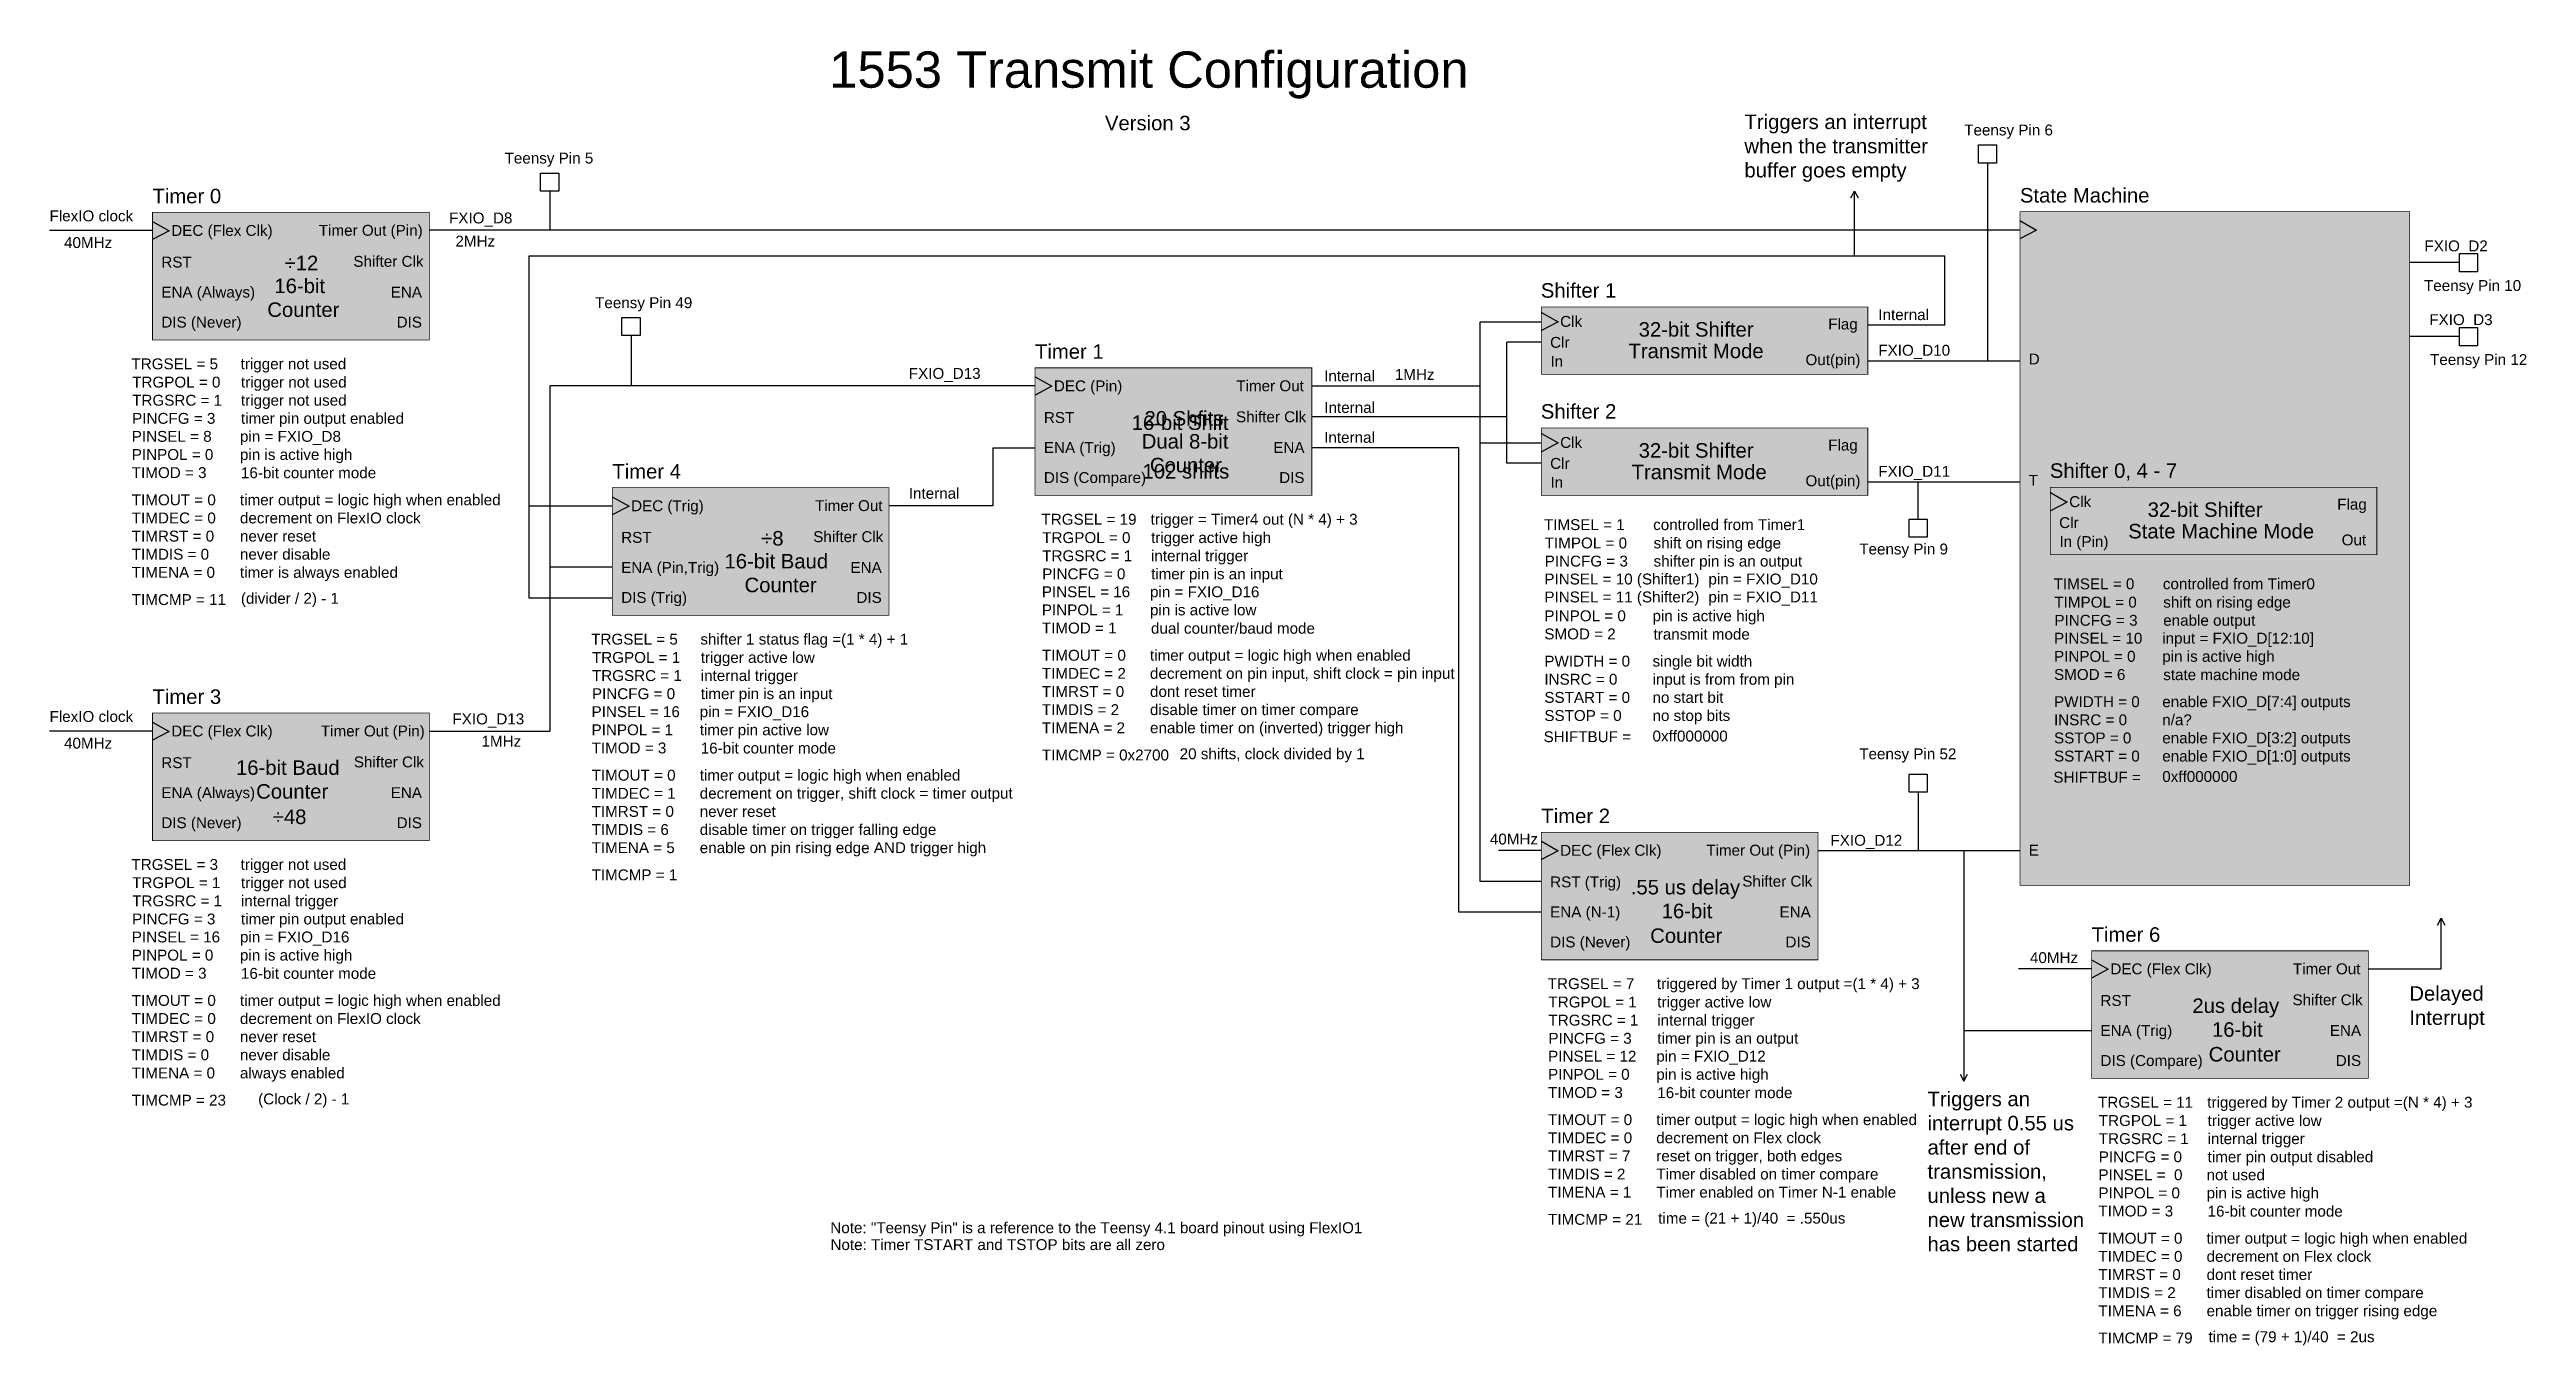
# Model space of a CAD drawing. Header units: inches. Extents: x 1.2 to 35.4, y -1.7 to 16.1.
import ezdxf
from ezdxf.enums import TextEntityAlignment as Align

# ---------------------------------------------------------------- set-up
doc = ezdxf.new("R2010")
doc.units = ezdxf.units.IN
doc.header["$MEASUREMENT"] = 0
doc.styles.get("Standard").update_dxf_attribs({"font": 'arial.ttf'})

msp = doc.modelspace()

# ---------------------------------------------------------------- hatches: boundary and pattern name
h = msp.add_hatch(color=256)
h.set_gradient(color1=(238, 183, 17), color2=(245, 212, 112), one_color=1)
h.paths.add_polyline_path([(2.652, 13.888), (2.652, 12.129), (6.468, 12.129), (6.468, 13.888)])
h = msp.add_hatch(color=256)
h.set_gradient(color1=(14, 241, 241), color2=(111, 246, 246), one_color=1)
h.paths.add_polyline_path([(2.652, 13.888), (2.652, 12.129), (6.468, 12.129), (6.468, 13.888)])
h = msp.add_hatch(color=256)
h.set_gradient(color1=(14, 241, 241), color2=(189, 251, 251), one_color=1)
h.paths.add_polyline_path([(2.652, 13.888), (2.652, 12.129), (6.468, 12.129), (6.468, 13.888)])
h = msp.add_hatch(color=256)
h.set_gradient(color1=(227, 132, 251), color2=(247, 222, 253), one_color=1)
h.paths.add_polyline_path([(28.395, 13.899), (28.395, 4.608), (33.767, 4.608), (33.767, 13.899)])
h = msp.add_hatch(color=256)
h.set_gradient(color1=(46, 245, 10), color2=(200, 252, 189), one_color=1)
h.paths.add_polyline_path([(21.798, 12.584), (21.798, 11.654), (26.298, 11.654), (26.298, 12.584)])
h = msp.add_hatch(color=256)
h.set_gradient(color1=(14, 241, 241), color2=(111, 246, 246), one_color=1)
h.paths.add_polyline_path([(14.818, 11.745), (14.818, 9.986), (18.634, 9.986), (18.634, 11.745)])
h = msp.add_hatch(color=256)
h.set_gradient(color1=(14, 241, 241), color2=(189, 251, 251), one_color=1)
h.paths.add_polyline_path([(14.818, 11.745), (14.818, 9.986), (18.634, 9.986), (18.634, 11.745)])
h = msp.add_hatch(color=256)
h.set_gradient(color1=(46, 245, 10), color2=(200, 252, 189), one_color=1)
h.paths.add_polyline_path([(21.798, 10.915), (21.798, 9.986), (26.298, 9.986), (26.298, 10.915)])
h = msp.add_hatch(color=256)
h.set_gradient(color1=(238, 183, 17), color2=(245, 212, 112), one_color=1)
h.paths.add_polyline_path([(8.991, 10.092), (8.991, 8.333), (12.806, 8.333), (12.806, 10.092)])
h = msp.add_hatch(color=256)
h.set_gradient(color1=(14, 241, 241), color2=(111, 246, 246), one_color=1)
h.paths.add_polyline_path([(8.991, 10.092), (8.991, 8.333), (12.806, 8.333), (12.806, 10.092)])
h = msp.add_hatch(color=256)
h.set_gradient(color1=(14, 241, 241), color2=(189, 251, 251), one_color=1)
h.paths.add_polyline_path([(8.991, 10.092), (8.991, 8.333), (12.806, 8.333), (12.806, 10.092)])
h = msp.add_hatch(color=256)
h.set_gradient(color1=(46, 245, 10), color2=(200, 252, 189), one_color=1)
h.paths.add_polyline_path([(28.815, 10.099), (28.815, 9.17), (33.315, 9.17), (33.315, 10.099)])
h = msp.add_hatch(color=256)
h.set_gradient(color1=(238, 183, 17), color2=(245, 212, 112), one_color=1)
h.paths.add_polyline_path([(2.652, 6.986), (2.652, 5.227), (6.468, 5.227), (6.468, 6.986)])
h = msp.add_hatch(color=256)
h.set_gradient(color1=(14, 241, 241), color2=(111, 246, 246), one_color=1)
h.paths.add_polyline_path([(2.652, 6.986), (2.652, 5.227), (6.468, 5.227), (6.468, 6.986)])
h = msp.add_hatch(color=256)
h.set_gradient(color1=(14, 241, 241), color2=(189, 251, 251), one_color=1)
h.paths.add_polyline_path([(2.652, 6.986), (2.652, 5.227), (6.468, 5.227), (6.468, 6.986)])
h = msp.add_hatch(color=256)
h.set_gradient(color1=(14, 241, 241), color2=(189, 251, 251), one_color=1)
h.paths.add_polyline_path([(21.798, 5.342), (21.798, 3.583), (25.613, 3.583), (25.613, 5.342)])
h = msp.add_hatch(color=256)
h.set_gradient(color1=(14, 241, 241), color2=(111, 246, 246), one_color=1)
h.paths.add_polyline_path([(21.798, 5.342), (21.798, 3.583), (25.613, 3.583), (25.613, 5.342)])
h = msp.add_hatch(color=256)
h.set_gradient(color1=(14, 241, 241), color2=(189, 251, 251), one_color=1)
h.paths.add_polyline_path([(29.383, 3.707), (29.383, 1.948), (33.199, 1.948), (33.199, 3.707)])
h = msp.add_hatch(color=256)
h.set_gradient(color1=(14, 241, 241), color2=(111, 246, 246), one_color=1)
h.paths.add_polyline_path([(29.383, 3.707), (29.383, 1.948), (33.199, 1.948), (33.199, 3.707)])

# ---------------------------------------------------------------- linework, layer by layer
for p, q in [((27.948, 14.568), (27.948, 11.843)), ((8.128, 14.181), (8.128, 13.645)), ((26.062, 14.089), (26.114, 14.181)), ((26.114, 13.288), (26.114, 14.181)), ((26.114, 14.181), (26.165, 14.089)), ((2.652, 13.763), (2.882, 13.634)), ((28.395, 13.774), (28.625, 13.645)), ((2.652, 13.638), (1.233, 13.638)), ((2.882, 13.634), (2.652, 13.513)), ((28.395, 13.645), (6.468, 13.645)), ((28.625, 13.645), (28.395, 13.524)), ((7.847, 13.288), (27.362, 13.288)), ((7.847, 8.571), (7.847, 13.288)), ((27.362, 12.334), (27.362, 13.288)), ((34.454, 13.195), (33.767, 13.195)), ((21.798, 12.376), (20.949, 12.376)), ((20.949, 12.376), (20.949, 4.668)), ((21.798, 12.376), (21.548, 12.376)), ((21.798, 12.508), (22.028, 12.379)), ((22.028, 12.379), (21.798, 12.258)), ((27.362, 12.334), (26.298, 12.334)), ((9.249, 12.191), (9.249, 11.495)), ((21.798, 12.099), (21.322, 12.099)), ((21.322, 10.43), (21.322, 12.099)), ((34.454, 12.175), (33.767, 12.175)), ((14.818, 11.62), (15.048, 11.49)), ((26.298, 11.843), (28.395, 11.843)), ((14.818, 11.495), (8.128, 11.495)), ((8.128, 11.495), (8.128, 6.735)), ((15.048, 11.49), (14.818, 11.37)), ((18.634, 11.495), (20.949, 11.495)), ((18.634, 11.075), (21.322, 11.075)), ((14.237, 10.643), (14.818, 10.643)), ((14.237, 10.643), (14.237, 9.842)), ((18.634, 10.647), (20.654, 10.647)), ((20.654, 10.647), (20.654, 4.245)), ((21.798, 10.707), (20.949, 10.707)), ((21.798, 10.707), (21.548, 10.707)), ((21.798, 10.839), (22.028, 10.71)), ((22.028, 10.71), (21.798, 10.589)), ((21.798, 10.43), (21.322, 10.43)), ((8.991, 9.967), (9.221, 9.838)), ((26.298, 10.174), (28.395, 10.174)), ((26.993, 9.659), (26.993, 10.174)), ((28.815, 10.024), (29.045, 9.894)), ((8.991, 9.838), (7.847, 9.838)), ((9.221, 9.838), (8.991, 9.717)), ((14.237, 9.842), (12.806, 9.842)), ((29.045, 9.894), (28.815, 9.774)), ((8.991, 8.995), (8.128, 8.995)), ((8.991, 8.571), (7.847, 8.571)), ((2.652, 6.861), (2.882, 6.731)), ((2.652, 6.736), (1.233, 6.736)), ((2.882, 6.731), (2.652, 6.611)), ((6.468, 6.735), (8.128, 6.735)), ((26.993, 5.893), (26.993, 5.092)), ((21.798, 5.217), (22.028, 5.087)), ((21.798, 5.092), (21.206, 5.092)), ((22.028, 5.087), (21.798, 4.967)), ((25.613, 5.092), (28.395, 5.092)), ((27.623, 5.092), (27.623, 2.61)), ((20.949, 4.668), (21.798, 4.668)), ((20.654, 4.245), (21.798, 4.245)), ((34.15, 4.062), (34.202, 4.155)), ((34.202, 3.457), (34.202, 4.155)), ((34.202, 4.155), (34.253, 4.062)), ((29.383, 3.457), (28.373, 3.457)), ((29.383, 3.582), (29.613, 3.452)), ((29.613, 3.452), (29.383, 3.332)), ((33.199, 3.457), (34.202, 3.457)), ((27.623, 2.61), (28.24, 2.61)), ((27.623, 2.61), (27.623, 1.912)), ((28.24, 2.61), (29.383, 2.61)), ((27.571, 2.005), (27.623, 1.912)), ((27.623, 1.912), (27.674, 2.005))]:
    msp.add_line(p, q)
for points in [[(27.823, 14.568), (27.823, 14.818), (28.073, 14.818), (28.073, 14.568)], [(8.003, 14.181), (8.003, 14.431), (8.253, 14.431), (8.253, 14.181)], [(34.454, 13.07), (34.454, 13.32), (34.704, 13.32), (34.704, 13.07)], [(9.124, 12.191), (9.124, 12.441), (9.374, 12.441), (9.374, 12.191)], [(34.454, 12.05), (34.454, 12.3), (34.704, 12.3), (34.704, 12.05)], [(26.868, 9.409), (26.868, 9.659), (27.118, 9.659), (27.118, 9.409)], [(26.868, 5.893), (26.868, 6.143), (27.118, 6.143), (27.118, 5.893)]]:
    msp.add_lwpolyline(points, close=True)
at = {"const_width": 0.01}
for points in [[(2.652, 13.888), (2.652, 12.129), (6.468, 12.129), (6.468, 13.888)], [(28.395, 13.899), (28.395, 4.608), (33.767, 4.608), (33.767, 13.899)], [(21.798, 12.584), (21.798, 11.654), (26.298, 11.654), (26.298, 12.584)], [(14.818, 11.745), (14.818, 9.986), (18.634, 9.986), (18.634, 11.745)], [(21.798, 10.915), (21.798, 9.986), (26.298, 9.986), (26.298, 10.915)], [(8.991, 10.092), (8.991, 8.333), (12.806, 8.333), (12.806, 10.092)], [(28.815, 10.099), (28.815, 9.17), (33.315, 9.17), (33.315, 10.099)], [(2.652, 6.986), (2.652, 5.227), (6.468, 5.227), (6.468, 6.986)], [(21.798, 5.342), (21.798, 3.583), (25.613, 3.583), (25.613, 5.342)], [(29.383, 3.707), (29.383, 1.948), (33.199, 1.948), (33.199, 3.707)]]:
    msp.add_lwpolyline(points, close=True, dxfattribs=at)

# ---------------------------------------------------------------- texts
for s, height, p in [('1553 Transmit Configuration', 0.5, (16.388, 15.607)), ('16-bit ', 0.2, (4.721, 12.775)), ('÷12', 0.2, (4.705, 13.091)), ('Counter', 0.2, (4.732, 12.447)), ('20 Shfits', 0.2, (16.871, 10.948)), ('Dual 8-bit', 0.2, (16.887, 10.632)), ('Counter', 0.2, (16.898, 10.304)), ('.55 us delay', 0.2, (23.784, 4.485)), ('16-bit', 0.2, (23.806, 4.157)), ('Counter', 0.2, (23.795, 3.816)), ('2us delay', 0.2, (31.37, 2.85)), ('16-bit', 0.2, (31.392, 2.522)), ('Counter', 0.2, (31.494, 2.181))]:
    msp.add_text(s, height=height).set_placement(p, align=Align.CENTER)
for s, height, p in [('Version 3', 0.2, (15.782, 15.02)), ('Teensy Pin 6', 0.15, (27.627, 14.949)), ('Teensy Pin 5', 0.15, (7.506, 14.562)), ('Timer 0', 0.2, (2.652, 14.013)), ('State Machine', 0.2, (28.395, 14.024)), ('FlexIO clock', 0.15, (1.233, 13.765)), ('DEC (Flex Clk)', 0.15, (2.911, 13.564)), ('FXIO_D8', 0.15, (6.74, 13.736)), ('40MHz', 0.15, (1.433, 13.397)), ('2MHz', 0.15, (6.828, 13.417)), ('FXIO_D2', 0.15, (33.971, 13.351)), ('RST', 0.15, (2.774, 13.128)), ('ENA (Always)', 0.15, (2.774, 12.714)), ('Teensy Pin 49', 0.15, (8.754, 12.568)), ('Shifter 1', 0.2, (21.791, 12.712)), ('Teensy Pin 10', 0.15, (33.965, 12.805)), ('DIS (Never)', 0.15, (2.774, 12.3)), ('Clk', 0.15, (22.057, 12.31)), ('32-bit Shifter', 0.2, (23.139, 12.175)), ('Flag', 0.15, (25.752, 12.274)), ('Internal', 0.15, (26.443, 12.403)), ('FXIO_D3', 0.15, (34.038, 12.334)), ('Timer 1', 0.2, (14.818, 11.87)), ('Clr', 0.15, (21.919, 12.021)), ('Transmit Mode', 0.2, (22.999, 11.878)), ('FXIO_D10', 0.15, (26.443, 11.912)), ('TRGSEL = 5', 0.15, (2.362, 11.725)), ('TRGPOL = 0', 0.15, (2.372, 11.473)), ('trigger not used', 0.15, (3.867, 11.725)), ('trigger not used', 0.15, (3.872, 11.473)), ('FXIO_D13', 0.15, (13.078, 11.593)), ('Internal', 0.15, (18.804, 11.559)), ('1MHz', 0.15, (19.778, 11.579)), ('In', 0.15, (21.923, 11.76)), ('D', 0.15, (28.516, 11.791)), ('Teensy Pin 12', 0.15, (34.049, 11.784)), ('TRGSRC = 1', 0.15, (2.372, 11.223)), ('trigger not used', 0.15, (3.872, 11.223)), ('DEC (Pin)', 0.15, (15.078, 11.421)), ('Internal', 0.15, (18.806, 11.123)), ('PINCFG = 3', 0.15, (2.372, 10.973)), ('timer pin output enabled', 0.15, (3.872, 10.973)), ('RST', 0.15, (14.94, 10.985)), ('16-bit Shift', 0.2, (16.15, 10.888)), ('Shifter 2', 0.2, (21.791, 11.044)), ('PINSEL = 8', 0.15, (2.367, 10.725)), ('PINPOL = 0', 0.15, (2.367, 10.475)), ('pin = FXIO_D8', 0.15, (3.858, 10.725)), ('pin is active high', 0.15, (3.858, 10.475)), ('ENA (Trig)', 0.15, (14.94, 10.571)), ('Internal', 0.15, (18.804, 10.711)), ('Clk', 0.15, (22.057, 10.641)), ('32-bit Shifter', 0.2, (23.139, 10.506)), ('Flag', 0.15, (25.752, 10.605)), ('TIMOD = 3', 0.15, (2.367, 10.225)), ('16-bit counter mode', 0.15, (3.872, 10.223)), ('Timer 4', 0.2, (8.991, 10.217)), ('DIS (Compare)', 0.15, (14.94, 10.157)), ('102 shifts', 0.2, (16.3, 10.219)), ('Clr', 0.15, (21.919, 10.352)), ('Transmit Mode', 0.2, (23.042, 10.209)), ('FXIO_D11', 0.15, (26.443, 10.243)), ('T', 0.15, (28.516, 10.118)), ('Shifter 0, 4 - 7', 0.2, (28.808, 10.228)), ('TIMOUT = 0', 0.15, (2.367, 9.85)), ('timer output = logic high when enabled', 0.15, (3.858, 9.85)), ('DEC (Trig)', 0.15, (9.25, 9.768)), ('Internal', 0.15, (13.078, 9.94)), ('In', 0.15, (21.923, 10.091)), ('Clk', 0.15, (29.074, 9.825)), ('Flag', 0.15, (32.769, 9.789)), ('TIMDEC = 0', 0.15, (2.367, 9.6)), ('decrement on FlexIO clock', 0.15, (3.858, 9.6)), ('TRGSEL = 19', 0.15, (14.907, 9.582)), ('trigger = Timer4 out (N * 4) + 3', 0.15, (16.412, 9.582)), ('TIMSEL = 1', 0.15, (21.834, 9.508)), ('controlled from Timer1', 0.15, (23.339, 9.508)), ('Clr', 0.15, (28.936, 9.536)), ('State Machine Mode', 0.2, (29.888, 9.393)), ('32-bit Shifter', 0.2, (30.156, 9.69)), ('TIMRST = 0', 0.15, (2.367, 9.35)), ('TIMDIS = 0', 0.15, (2.367, 9.1)), ('never reset', 0.15, (3.858, 9.35)), ('never disable', 0.15, (3.858, 9.1)), ('RST', 0.15, (9.113, 9.332)), ('÷8', 0.2, (11.043, 9.295)), ('TRGPOL = 0', 0.15, (14.917, 9.329)), ('TRGSRC = 1', 0.15, (14.917, 9.079)), ('trigger active high', 0.15, (16.417, 9.329)), ('internal trigger', 0.15, (16.417, 9.079)), ('TIMPOL = 0', 0.15, (21.844, 9.255)), ('shift on rising edge', 0.15, (23.344, 9.255)), ('Teensy Pin 9', 0.15, (26.18, 9.172)), ('In (Pin)', 0.15, (28.94, 9.275)), ('Out', 0.15, (32.83, 9.297)), ('TIMENA = 0', 0.15, (2.367, 8.85)), ('timer is always enabled', 0.15, (3.858, 8.85)), ('ENA (Pin,Trig)', 0.15, (9.113, 8.918)), ('16-bit Baud', 0.2, (10.537, 8.979)), ('PINCFG = 0', 0.15, (14.917, 8.829)), ('timer pin is an input', 0.15, (16.417, 8.829)), ('PINSEL = 10 (Shifter1)', 0.15, (21.839, 8.758)), ('PINCFG = 3', 0.15, (21.844, 9.005)), ('shifter pin is an output', 0.15, (23.344, 9.005)), ('pin = FXIO_D10', 0.15, (24.101, 8.758)), ('TIMCMP = 11', 0.15, (2.367, 8.475)), ('(divider / 2) - 1', 0.15, (3.871, 8.492)), ('DIS (Trig)', 0.15, (9.113, 8.504)), ('Counter', 0.2, (10.814, 8.651)), ('PINSEL = 16', 0.15, (14.912, 8.582)), ('pin = FXIO_D16', 0.15, (16.403, 8.582)), ('PINSEL = 11 (Shifter2)', 0.15, (21.839, 8.511)), ('pin = FXIO_D11', 0.15, (24.101, 8.511)), ('TIMSEL = 0', 0.15, (28.86, 8.692)), ('TIMPOL = 0', 0.15, (28.87, 8.439)), ('controlled from Timer0', 0.15, (30.365, 8.692)), ('shift on rising edge', 0.15, (30.37, 8.439)), ('TIMOD = 1', 0.15, (14.912, 8.082)), ('PINPOL = 1', 0.15, (14.912, 8.332)), ('pin is active low', 0.15, (16.403, 8.332)), ('dual counter/baud mode', 0.15, (16.417, 8.079)), ('PINPOL = 0', 0.15, (21.839, 8.251)), ('pin is active high', 0.15, (23.33, 8.251)), ('PINCFG = 3', 0.15, (28.87, 8.189)), ('enable output', 0.15, (30.37, 8.189)), ('TRGSEL = 5', 0.15, (8.7, 7.929)), ('shifter 1 status flag =(1 * 4) + 1', 0.15, (10.205, 7.929)), ('TIMOUT = 0', 0.15, (14.912, 7.707)), ('timer output = logic high when enabled', 0.15, (16.403, 7.707)), ('SMOD = 2', 0.15, (21.839, 8.001)), ('transmit mode', 0.15, (23.344, 7.998)), ('PINSEL = 10', 0.15, (28.865, 7.942)), ('input = FXIO_D[12:10]', 0.15, (30.357, 7.942)), ('TRGPOL = 1', 0.15, (8.71, 7.677)), ('TRGSRC = 1', 0.15, (8.71, 7.427)), ('trigger active low', 0.15, (10.21, 7.677)), ('internal trigger', 0.15, (10.21, 7.427)), ('TIMDEC = 2', 0.15, (14.912, 7.457)), ('decrement on pin input, shift clock = pin input', 0.15, (16.403, 7.457)), ('PWIDTH = 0', 0.15, (21.839, 7.626)), ('INSRC = 0', 0.15, (21.839, 7.376)), ('single bit width', 0.15, (23.33, 7.626)), ('input is from from pin', 0.15, (23.33, 7.376)), ('SMOD = 6', 0.15, (28.865, 7.442)), ('PINPOL = 0', 0.15, (28.865, 7.692)), ('pin is active high', 0.15, (30.357, 7.692)), ('state machine mode', 0.15, (30.37, 7.439)), ('Timer 3', 0.2, (2.652, 7.111)), ('PINCFG = 0', 0.15, (8.71, 7.177)), ('timer pin is an input', 0.15, (10.21, 7.177)), ('TIMRST = 0', 0.15, (14.912, 7.207)), ('dont reset timer', 0.15, (16.403, 7.207)), ('SSTART = 0', 0.15, (21.839, 7.126)), ('no start bit', 0.15, (23.33, 7.126)), ('PWIDTH = 0', 0.15, (28.865, 7.067)), ('enable FXIO_D[7:4] outputs', 0.15, (30.357, 7.067)), ('FlexIO clock', 0.15, (1.233, 6.863)), ('FXIO_D13', 0.15, (6.787, 6.829)), ('PINSEL = 16', 0.15, (8.705, 6.929)), ('PINPOL = 1', 0.15, (8.705, 6.679)), ('timer pin active low', 0.15, (10.196, 6.679)), ('pin = FXIO_D16', 0.15, (10.196, 6.929)), ('TIMDIS = 2', 0.15, (14.912, 6.957)), ('TIMENA = 2', 0.15, (14.912, 6.707)), ('disable timer on timer compare', 0.15, (16.403, 6.957)), ('enable timer on (inverted) trigger high', 0.15, (16.403, 6.707)), ('SSTOP = 0', 0.15, (21.839, 6.876)), ('no stop bits', 0.15, (23.33, 6.876)), ('INSRC = 0', 0.15, (28.865, 6.817)), ('n/a?', 0.15, (30.357, 6.817)), ('40MHz', 0.15, (1.433, 6.495)), ('DEC (Flex Clk)', 0.15, (2.911, 6.662)), ('1MHz', 0.15, (7.188, 6.522)), ('TIMOD = 3', 0.15, (8.705, 6.429)), ('16-bit counter mode', 0.15, (10.21, 6.427)), ('20 shifts, clock divided by 1', 0.15, (16.812, 6.349)), ('SHIFTBUF = ', 0.15, (21.829, 6.584)), ('0xff000000', 0.15, (23.33, 6.593)), ('Teensy Pin 52', 0.15, (26.18, 6.348)), ('SSTOP = 0', 0.15, (28.865, 6.567)), ('enable FXIO_D[3:2] outputs', 0.15, (30.357, 6.567)), ('RST', 0.15, (2.774, 6.226)), ('16-bit Baud', 0.2, (3.803, 6.133)), ('Shifter Clk', 0.15, (5.428, 6.236)), ('TIMOUT = 0', 0.15, (8.705, 6.054)), ('timer output = logic high when enabled', 0.15, (10.196, 6.054)), ('TIMCMP = 0x2700', 0.15, (14.912, 6.332)), ('SHIFTBUF = ', 0.15, (28.856, 6.025)), ('SSTART = 0', 0.15, (28.865, 6.317)), ('0xff000000', 0.15, (30.357, 6.035)), ('enable FXIO_D[1:0] outputs', 0.15, (30.357, 6.317)), ('ENA (Always)', 0.15, (2.774, 5.812)), ('Counter', 0.2, (4.081, 5.805)), ('TIMDEC = 1', 0.15, (8.705, 5.804)), ('decrement on trigger, shift clock = timer output', 0.15, (10.196, 5.804)), ('DIS (Never)', 0.15, (2.774, 5.398)), ('÷48', 0.2, (4.31, 5.455)), ('TIMRST = 0', 0.15, (8.705, 5.554)), ('never reset', 0.15, (10.196, 5.554)), ('Timer 2', 0.2, (21.798, 5.467)), ('TIMDIS = 6', 0.15, (8.705, 5.304)), ('TIMENA = 5', 0.15, (8.705, 5.054)), ('disable timer on trigger falling edge', 0.15, (10.196, 5.304)), ('enable on pin rising edge AND trigger high', 0.15, (10.196, 5.054)), ('40MHz', 0.15, (21.088, 5.173)), ('DEC (Flex Clk)', 0.15, (22.057, 5.018)), ('FXIO_D12', 0.15, (25.783, 5.156)), ('E', 0.15, (28.516, 5.019)), ('TRGSEL = 3', 0.15, (2.362, 4.823)), ('trigger not used', 0.15, (3.867, 4.823)), ('TIMCMP = 1', 0.15, (8.705, 4.679)), ('TRGPOL = 1', 0.15, (2.372, 4.571)), ('TRGSRC = 1', 0.15, (2.372, 4.321)), ('trigger not used', 0.15, (3.872, 4.571)), ('internal trigger', 0.15, (3.872, 4.321)), ('RST (Trig)', 0.15, (21.919, 4.582)), ('PINCFG = 3', 0.15, (2.372, 4.071)), ('timer pin output enabled', 0.15, (3.872, 4.071)), ('ENA (N-1)', 0.15, (21.919, 4.168)), ('PINSEL = 16', 0.15, (2.367, 3.823)), ('pin = FXIO_D16', 0.15, (3.858, 3.823)), ('DIS (Never)', 0.15, (21.919, 3.754)), ('Timer 6', 0.2, (29.383, 3.832)), ('TIMOD = 3', 0.15, (2.367, 3.323)), ('PINPOL = 0', 0.15, (2.367, 3.573)), ('pin is active high', 0.15, (3.858, 3.573)), ('16-bit counter mode', 0.15, (3.872, 3.321)), ('40MHz', 0.15, (28.533, 3.538)), ('DEC (Flex Clk)', 0.15, (29.642, 3.383)), ('TIMOUT = 0', 0.15, (2.367, 2.948)), ('timer output = logic high when enabled', 0.15, (3.858, 2.948)), ('TRGSEL = 7', 0.15, (21.886, 3.179)), ('TRGPOL = 1', 0.15, (21.896, 2.926)), ('triggered by Timer 1 output =(1 * 4) + 3', 0.15, (23.391, 3.179)), ('trigger active low', 0.15, (23.396, 2.926)), ('RST', 0.15, (29.505, 2.947)), ('TIMDEC = 0', 0.15, (2.367, 2.698)), ('decrement on FlexIO clock', 0.15, (3.858, 2.698)), ('TRGSRC = 1', 0.15, (21.896, 2.676)), ('internal trigger', 0.15, (23.396, 2.676)), ('TIMRST = 0', 0.15, (2.367, 2.448)), ('never reset', 0.15, (3.858, 2.448)), ('PINCFG = 3', 0.15, (21.896, 2.426)), ('timer pin is an output', 0.15, (23.396, 2.426)), ('ENA (Trig)', 0.15, (29.505, 2.533)), ('TIMDIS = 0', 0.15, (2.367, 2.198)), ('TIMENA = 0', 0.15, (2.367, 1.948)), ('always enabled', 0.15, (3.858, 1.948)), ('never disable', 0.15, (3.858, 2.198)), ('PINSEL = 12', 0.15, (21.891, 2.179)), ('PINPOL = 0', 0.15, (21.891, 1.929)), ('pin = FXIO_D12', 0.15, (23.382, 2.179)), ('pin is active high', 0.15, (23.382, 1.929)), ('DIS (Compare)', 0.15, (29.505, 2.119)), ('TIMCMP = 23', 0.15, (2.367, 1.573)), ('(Clock / 2) - 1', 0.15, (4.109, 1.59)), ('TIMOD = 3', 0.15, (21.891, 1.679)), ('16-bit counter mode', 0.15, (23.396, 1.676)), ('TIMOUT = 0', 0.15, (21.891, 1.304)), ('timer output = logic high when enabled', 0.15, (23.382, 1.304)), ('TRGSEL = 11', 0.15, (29.472, 1.544)), ('TRGPOL = 1', 0.15, (29.482, 1.292)), ('triggered by Timer 2 output =(N * 4) + 3', 0.15, (30.977, 1.544)), ('trigger active low', 0.15, (30.982, 1.292)), ('TIMDEC = 0', 0.15, (21.891, 1.054)), ('decrement on Flex clock', 0.15, (23.382, 1.054)), ('TRGSRC = 1', 0.15, (29.482, 1.042)), ('internal trigger', 0.15, (30.982, 1.042)), ('TIMRST = 7', 0.15, (21.891, 0.804)), ('TIMDIS = 2', 0.15, (21.891, 0.554)), ('Timer disabled on timer compare', 0.15, (23.382, 0.554)), ('reset on trigger, both edges', 0.15, (23.382, 0.804)), ('PINSEL =  0', 0.15, (29.477, 0.544)), ('PINCFG = 0', 0.15, (29.482, 0.792)), ('not used', 0.15, (30.968, 0.544)), ('timer pin output disabled', 0.15, (30.982, 0.792)), ('TIMENA = 1', 0.15, (21.891, 0.304)), ('Timer enabled on Timer N-1 enable', 0.15, (23.382, 0.304)), ('PINPOL = 0', 0.15, (29.477, 0.294)), ('pin is active high', 0.15, (30.968, 0.294)), ('TIMCMP = 21', 0.15, (21.891, -0.071)), ('time = (21 + 1)/40  = .550us', 0.15, (23.409, -0.054)), ('TIMOD = 3', 0.15, (29.477, 0.044)), ('16-bit counter mode', 0.15, (30.982, 0.042)), ('Note: "Teensy Pin" is a reference to the Teensy 4.1 board pinout using FlexIO1', 0.15, (11.996, -0.186)), ('Note: Timer TSTART and TSTOP bits are all zero', 0.15, (11.998, -0.419)), ('TIMOUT = 0', 0.15, (29.477, -0.331)), ('timer output = logic high when enabled', 0.15, (30.968, -0.331)), ('TIMDEC = 0', 0.15, (29.477, -0.581)), ('TIMRST = 0', 0.15, (29.477, -0.831)), ('decrement on Flex clock', 0.15, (30.968, -0.581)), ('dont reset timer', 0.15, (30.968, -0.831)), ('TIMDIS = 2', 0.15, (29.477, -1.081)), ('timer disabled on timer compare', 0.15, (30.968, -1.081)), ('TIMENA = 6', 0.15, (29.477, -1.331)), ('enable timer on trigger rising edge', 0.15, (30.968, -1.331)), ('TIMCMP = 79', 0.15, (29.477, -1.706)), ('time = (79 + 1)/40  = 2us', 0.15, (30.995, -1.689))]:
    msp.add_text(s, height=height).set_placement(p)
for s, p in [('Timer Out (Pin)', (6.377, 13.566)), ('Shifter Clk', (6.388, 13.138)), ('ENA', (6.367, 12.714)), ('DIS', (6.367, 12.3)), ('Out(pin)', (26.196, 11.782)), ('Timer Out', (18.524, 11.422)), ('Shifter Clk', (18.555, 10.995)), ('ENA', (18.533, 10.571)), ('ENA', (18.533, 10.571)), ('DIS', (18.533, 10.157)), ('DIS', (18.533, 10.157)), ('Out(pin)', (26.196, 10.113)), ('Timer Out', (12.716, 9.77)), ('Shifter Clk', (12.727, 9.342)), ('ENA', (12.705, 8.918)), ('DIS', (12.705, 8.504)), ('Timer Out (Pin)', (6.405, 6.663)), ('ENA', (6.367, 5.812)), ('DIS', (6.367, 5.398)), ('Timer Out (Pin)', (25.503, 5.019)), ('Shifter Clk', (25.534, 4.592)), ('ENA', (25.512, 4.168)), ('ENA', (25.512, 4.168)), ('DIS', (25.512, 3.754)), ('DIS', (25.512, 3.754)), ('Timer Out', (33.089, 3.384)), ('Shifter Clk', (33.119, 2.957)), ('ENA', (33.098, 2.533)), ('ENA', (33.098, 2.533)), ('DIS', (33.098, 2.119)), ('DIS', (33.098, 2.119))]:
    msp.add_text(s, height=0.15).set_placement(p, align=Align.RIGHT)
at = {"char_height": 0.2, "attachment_point": 1}
for s, insert, width in [('{Triggers an interrupt when the transmitter buffer goes empty}', (24.597, 15.237), 2.54464), ('{Delayed Interrupt}', (33.763, 3.219), 1.69438), ('{Triggers an interrupt 0.55 us after end of transmission, unless new a new transmission has been started}', (27.121, 1.765), 2.20982)]:
    msp.add_mtext(s, dxfattribs=dict(at, insert=insert, width=width))

doc.saveas('drawing.dxf')
